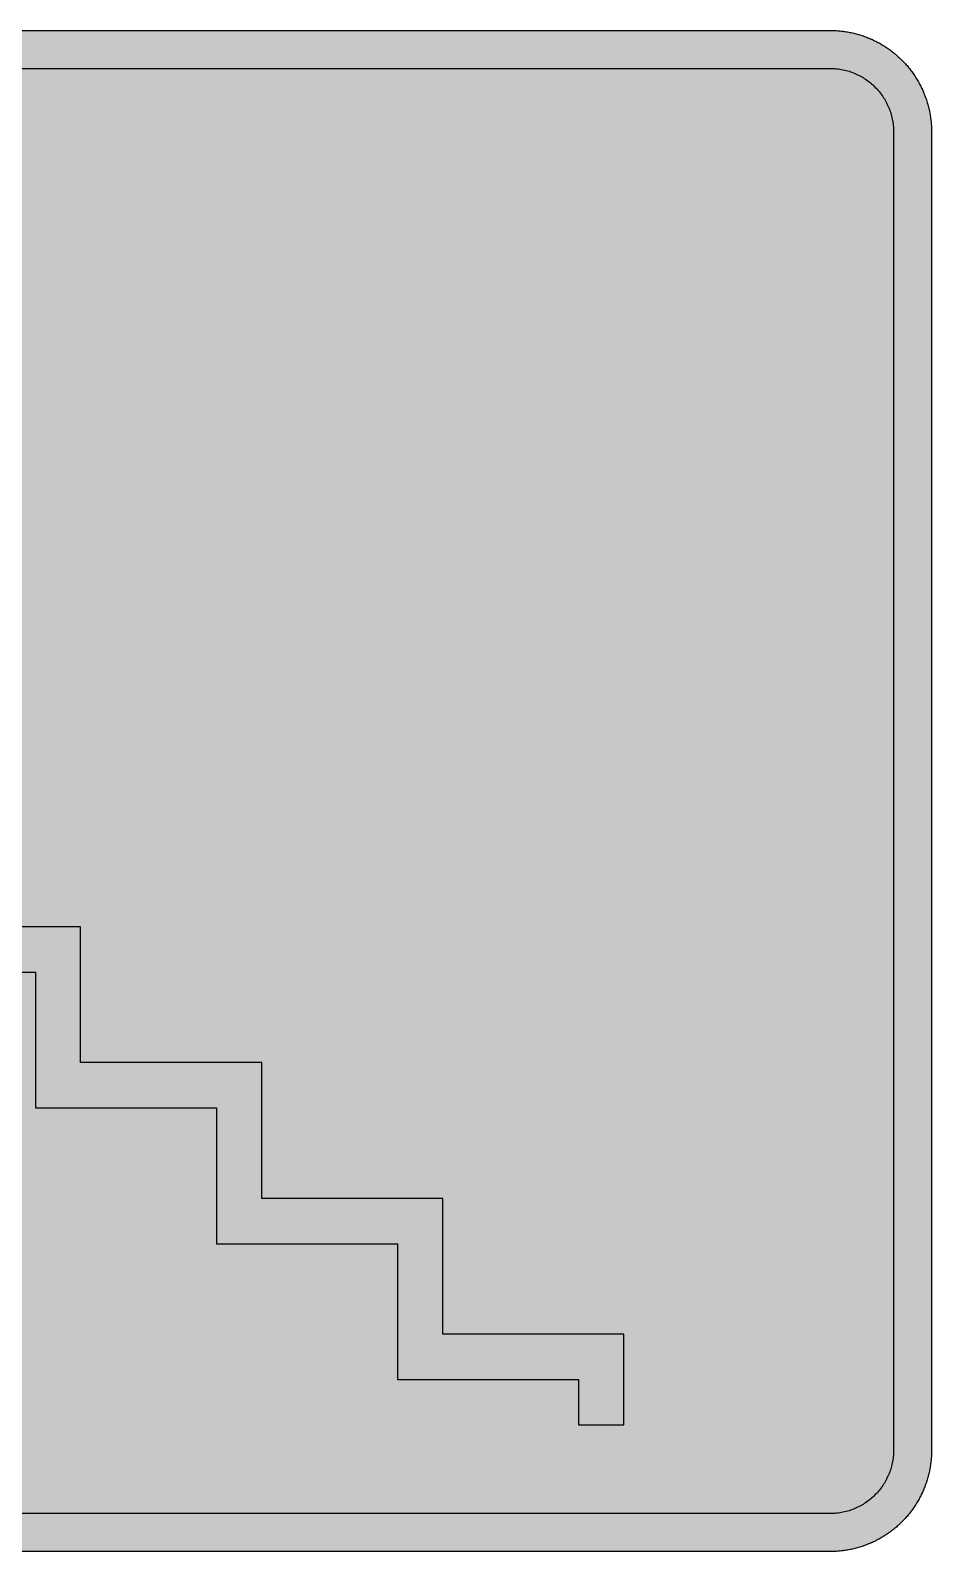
# Model space of a CAD drawing. Header units: millimetres. Extents: x 0 to 212, y 0 to 212.
# Drawn here: x 86.3 to 211.7, y 0.1 to 211.7 of the extents above; entities that cross this region are included whole.
import ezdxf

# ---------------------------------------------------------------- set-up
doc = ezdxf.new("R2010")
doc.units = ezdxf.units.MM

msp = doc.modelspace()

# ---------------------------------------------------------------- hatches: boundary and pattern name
for color, points in [(254, [(14.1633, 0.0536), (13.9878, 0.0533), (13.8125, 0.0559), (13.6373, 0.061), (13.462, 0.0686), (13.2893, 0.0787), (13.114, 0.0914), (12.9413, 0.1041), (12.7686, 0.1219), (12.5959, 0.1397), (12.4231, 0.16), (12.2504, 0.1829), (12.0777, 0.2057), (11.9075, 0.2337), (11.7373, 0.2616), (11.5672, 0.2921), (11.397, 0.3251), (11.2268, 0.3607), (11.0592, 0.3988), (10.8915, 0.4369), (10.7239, 0.4775), (10.5562, 0.5207), (10.3886, 0.5664), (10.2235, 0.6121), (10.0584, 0.6629), (9.8933, 0.7137), (9.7307, 0.7671), (9.5682, 0.8204), (9.4056, 0.8788), (9.2431, 0.9373), (9.083, 0.9982), (8.923, 1.0617), (8.763, 1.1252), (8.6055, 1.1938), (8.4455, 1.2624), (8.2906, 1.331), (8.1331, 1.4046), (7.9781, 1.4783), (7.8232, 1.5545), (7.6708, 1.6332), (7.5184, 1.7145), (7.366, 1.7958), (7.2161, 1.8796), (7.0663, 1.966), (6.919, 2.0523), (6.7716, 2.1438), (6.6243, 2.2352), (6.4795, 2.3266), (6.3348, 2.4232), (6.19, 2.5197), (6.0477, 2.6187), (5.908, 2.7178), (5.7683, 2.8194), (5.6286, 2.9235), (5.4915, 3.0302), (5.3543, 3.1369), (5.2197, 3.2461), (5.0851, 3.3579), (4.953, 3.4722), (4.8209, 3.5865), (4.6914, 3.7033), (4.5644, 3.8202), (4.4348, 3.9395), (4.3104, 4.0615), (4.1859, 4.1859), (4.0615, 4.3104), (3.9395, 4.4348), (3.8202, 4.5618), (3.7033, 4.6914), (3.5865, 4.8209), (3.4722, 4.953), (3.3579, 5.0851), (3.2487, 5.2197), (3.1369, 5.3543), (3.0302, 5.4915), (2.9235, 5.6286), (2.8194, 5.7683), (2.7178, 5.908), (2.6187, 6.0477), (2.5197, 6.19), (2.4232, 6.3348), (2.3266, 6.477), (2.2352, 6.6243), (2.1438, 6.7691), (2.0523, 6.9164), (1.966, 7.0663), (1.8796, 7.2161), (1.7958, 7.366), (1.7145, 7.5184), (1.6332, 7.6708), (1.5545, 7.8232), (1.4783, 7.9781), (1.4046, 8.1331), (1.331, 8.2906), (1.2598, 8.4455), (1.1913, 8.603), (1.1252, 8.763), (1.0592, 8.923), (0.9982, 9.083), (0.9373, 9.2431), (0.8763, 9.4056), (0.8204, 9.5682), (0.7645, 9.7307), (0.7112, 9.8933), (0.6604, 10.0584), (0.6121, 10.2235), (0.5639, 10.3911), (0.5207, 10.5562), (0.4775, 10.7239), (0.4343, 10.8915), (0.3962, 11.0592), (0.3607, 11.2268), (0.3251, 11.397), (0.2921, 11.5672), (0.2616, 11.7373), (0.2311, 11.9075), (0.2057, 12.0802), (0.1803, 12.2504), (0.1575, 12.4231), (0.1372, 12.5959), (0.1194, 12.7686), (0.1041, 12.9413), (0.0889, 13.1166), (0.0787, 13.2893), (0.0686, 13.4645), (0.061, 13.6373), (0.0559, 13.8125), (0.0508, 13.9878), (0.0508, 14.163), (0.0522, 197.6092), (0.0508, 197.7822), (0.0559, 197.9574), (0.061, 198.1327), (0.0686, 198.308), (0.0787, 198.4807), (0.0889, 198.6559), (0.1041, 198.8287), (0.1194, 199.0014), (0.1372, 199.1741), (0.1575, 199.3468), (0.1803, 199.5195), (0.2057, 199.6923), (0.2311, 199.8624), (0.2616, 200.0326), (0.2921, 200.2028), (0.3251, 200.373), (0.3607, 200.5432), (0.3962, 200.7108), (0.4343, 200.8784), (0.4775, 201.0461), (0.5207, 201.2137), (0.5639, 201.3814), (0.6121, 201.5465), (0.6604, 201.7116), (0.7112, 201.8767), (0.7645, 202.0392), (0.8204, 202.2018), (0.8763, 202.3643), (0.9373, 202.5269), (0.9982, 202.6869), (1.0592, 202.8469), (1.1252, 203.007), (1.1913, 203.1644), (1.2598, 203.3245), (1.331, 203.4794), (1.4046, 203.6369), (1.4783, 203.7918), (1.5545, 203.9468), (1.6332, 204.0992), (1.7145, 204.2516), (1.7958, 204.404), (1.8796, 204.5538), (1.966, 204.7037), (2.0523, 204.851), (2.1438, 204.9983), (2.2352, 205.1456), (2.3266, 205.2904), (2.4232, 205.4352), (2.5197, 205.58), (2.6187, 205.7222), (2.7178, 205.8619), (2.8194, 206.0016), (2.9235, 206.1413), (3.0302, 206.2785), (3.1369, 206.4156), (3.2487, 206.5503), (3.3579, 206.6849), (3.4722, 206.817), (3.5865, 206.949), (3.7033, 207.0786), (3.8202, 207.2056), (3.9395, 207.3351), (4.0615, 207.4596), (4.1859, 207.584), (4.3104, 207.7085), (4.4348, 207.8304), (4.5644, 207.9498), (4.6914, 208.0666), (4.8209, 208.1835), (4.953, 208.2978), (5.0851, 208.4121), (5.2197, 208.5213), (5.3543, 208.6331), (5.4915, 208.7397), (5.6286, 208.8464), (5.7683, 208.9506), (5.908, 209.0522), (6.0477, 209.1512), (6.19, 209.2503), (6.3348, 209.3468), (6.4795, 209.4433), (6.6243, 209.5348), (6.7716, 209.6262), (6.919, 209.7176), (7.0663, 209.804), (7.2161, 209.8904), (7.366, 209.9742), (7.5184, 210.0555), (7.6708, 210.1367), (7.8232, 210.2155), (7.9781, 210.2917), (8.1331, 210.3653), (8.2906, 210.439), (8.4455, 210.5101), (8.6055, 210.5787), (8.763, 210.6447), (8.923, 210.7108), (9.083, 210.7717), (9.2431, 210.8327), (9.4056, 210.8937), (9.5682, 210.9495), (9.7307, 211.0054), (9.8933, 211.0588), (10.0584, 211.1096), (10.2235, 211.1578), (10.3886, 211.2061), (10.5562, 211.2493), (10.7239, 211.2924), (10.8915, 211.3356), (11.0592, 211.3737), (11.2268, 211.4093), (11.397, 211.4448), (11.5672, 211.4779), (11.7373, 211.5083), (11.9075, 211.5388), (12.0777, 211.5642), (12.2504, 211.5896), (12.4231, 211.6125), (12.5959, 211.6328), (12.7686, 211.6506), (12.9413, 211.6658), (13.114, 211.6811), (13.2893, 211.6912), (13.462, 211.7014), (13.6373, 211.709), (13.8125, 211.7141), (13.9878, 211.7192), (14.163, 211.7192), (197.6078, 211.7203), (197.7822, 211.7192), (197.9574, 211.7141), (198.1327, 211.709), (198.3054, 211.7014), (198.4807, 211.6912), (198.6534, 211.6811), (198.8287, 211.6658), (199.0014, 211.6506), (199.1741, 211.6328), (199.3468, 211.6125), (199.5195, 211.5896), (199.6897, 211.5642), (199.8624, 211.5388), (200.0326, 211.5083), (200.2028, 211.4779), (200.373, 211.4448), (200.5432, 211.4093), (200.7108, 211.3737), (200.8784, 211.3356), (201.0461, 211.2924), (201.2137, 211.2493), (201.3788, 211.2061), (201.5465, 211.1578), (201.7116, 211.1096), (201.8767, 211.0588), (202.0392, 211.0054), (202.2018, 210.9495), (202.3643, 210.8937), (202.5269, 210.8327), (202.6869, 210.7717), (202.8469, 210.7108), (203.007, 210.6447), (203.167, 210.5787), (203.3245, 210.5101), (203.4794, 210.439), (203.6369, 210.3653), (203.7918, 210.2917), (203.9468, 210.2155), (204.0992, 210.1367), (204.2516, 210.0555), (204.404, 209.9742), (204.5538, 209.8904), (204.7037, 209.804), (204.8535, 209.7176), (205.0009, 209.6262), (205.1456, 209.5348), (205.293, 209.4433), (205.4352, 209.3468), (205.58, 209.2503), (205.7222, 209.1512), (205.8619, 209.0522), (206.0016, 208.9506), (206.1413, 208.8464), (206.2785, 208.7397), (206.4156, 208.6331), (206.5503, 208.5213), (206.6849, 208.4121), (206.817, 208.2978), (206.949, 208.1835), (207.0786, 208.0666), (207.2081, 207.9498), (207.3351, 207.8304), (207.4596, 207.7085), (207.584, 207.584), (207.7085, 207.4596), (207.8304, 207.3351), (207.9498, 207.2056), (208.0666, 207.0786), (208.1835, 206.949), (208.2978, 206.817), (208.4121, 206.6849), (208.5238, 206.5503), (208.6331, 206.4156), (208.7397, 206.2785), (208.8464, 206.1413), (208.9506, 206.0016), (209.0522, 205.8619), (209.1512, 205.7222), (209.2503, 205.58), (209.3468, 205.4352), (209.4433, 205.2904), (209.5348, 205.1456), (209.6262, 204.9983), (209.7176, 204.851), (209.804, 204.7037), (209.8904, 204.5538), (209.9742, 204.404), (210.0555, 204.2516), (210.1367, 204.0992), (210.2155, 203.9468), (210.2917, 203.7918), (210.3653, 203.6369), (210.439, 203.4794), (210.5076, 203.3245), (210.5762, 203.1644), (210.6447, 203.007), (210.7082, 202.8469), (210.7717, 202.6869), (210.8327, 202.5269), (210.8911, 202.3643), (210.9495, 202.2018), (211.0029, 202.0392), (211.0562, 201.8767), (211.107, 201.7116), (211.1578, 201.5465), (211.2035, 201.3814), (211.2493, 201.2137), (211.2924, 201.0461), (211.3331, 200.8784), (211.3712, 200.7108), (211.4093, 200.5432), (211.4448, 200.373), (211.4779, 200.2028), (211.5083, 200.0326), (211.5363, 199.8624), (211.5642, 199.6923), (211.5871, 199.5195), (211.6099, 199.3468), (211.6303, 199.1741), (211.648, 199.0014), (211.6658, 198.8287), (211.6785, 198.6559), (211.6912, 198.4807), (211.7014, 198.308), (211.709, 198.1327), (211.7141, 197.9574), (211.7166, 197.7822), (211.7166, 197.6069), (211.7189, 14.1647), (211.7166, 13.9878), (211.7141, 13.8125), (211.709, 13.6373), (211.7014, 13.4645), (211.6912, 13.2893), (211.6785, 13.1166), (211.6658, 12.9413), (211.648, 12.7686), (211.6303, 12.5959), (211.6099, 12.4231), (211.5871, 12.2504), (211.5642, 12.0802), (211.5363, 11.9075), (211.5083, 11.7373), (211.4779, 11.5672), (211.4448, 11.397), (211.4093, 11.2268), (211.3712, 11.0592), (211.3331, 10.8915), (211.2924, 10.7239), (211.2493, 10.5562), (211.2035, 10.3911), (211.1578, 10.2235), (211.107, 10.0584), (211.0562, 9.8933), (211.0029, 9.7307), (210.9495, 9.5682), (210.8911, 9.4056), (210.8327, 9.2431), (210.7717, 9.083), (210.7082, 8.923), (210.6447, 8.763), (210.5762, 8.603), (210.5076, 8.4455), (210.439, 8.2906), (210.3653, 8.1331), (210.2917, 7.9781), (210.2155, 7.8232), (210.1367, 7.6708), (210.0555, 7.5184), (209.9742, 7.366), (209.8904, 7.2161), (209.804, 7.0663), (209.7176, 6.9164), (209.6262, 6.7691), (209.5348, 6.6243), (209.4433, 6.477), (209.3468, 6.3348), (209.2503, 6.19), (209.1512, 6.0477), (209.0522, 5.908), (208.9506, 5.7683), (208.8464, 5.6286), (208.7397, 5.4915), (208.6331, 5.3543), (208.5238, 5.2197), (208.4121, 5.0851), (208.2978, 4.953), (208.1835, 4.8209), (208.0666, 4.6914), (207.9498, 4.5618), (207.8304, 4.4348), (207.7085, 4.3104), (207.584, 4.1859), (207.4596, 4.0615), (207.3351, 3.9395), (207.2081, 3.8202), (207.0786, 3.7033), (206.949, 3.5865), (206.817, 3.4722), (206.6849, 3.3579), (206.5503, 3.2461), (206.4156, 3.1369), (206.2785, 3.0302), (206.1413, 2.9235), (206.0016, 2.8194), (205.8619, 2.7178), (205.7222, 2.6187), (205.58, 2.5197), (205.4352, 2.4232), (205.293, 2.3266), (205.1456, 2.2352), (205.0009, 2.1438), (204.8535, 2.0523), (204.7037, 1.966), (204.5538, 1.8796), (204.404, 1.7958), (204.2516, 1.7145), (204.0992, 1.6332), (203.9468, 1.5545), (203.7918, 1.4783), (203.6369, 1.4046), (203.4794, 1.331), (203.3245, 1.2624), (203.167, 1.1938), (203.007, 1.1252), (202.8469, 1.0617), (202.6869, 0.9982), (202.5269, 0.9373), (202.3643, 0.8788), (202.2018, 0.8204), (202.0392, 0.7671), (201.8767, 0.7137), (201.7116, 0.6629), (201.5465, 0.6121), (201.3788, 0.5664), (201.2137, 0.5207), (201.0461, 0.4775), (200.8784, 0.4369), (200.7108, 0.3988), (200.5432, 0.3607), (200.373, 0.3251), (200.2028, 0.2921), (200.0326, 0.2616), (199.8624, 0.2337), (199.6897, 0.2057), (199.5195, 0.1829), (199.3468, 0.16), (199.1741, 0.1397), (199.0014, 0.1219), (198.8287, 0.1041), (198.6534, 0.0914), (198.4807, 0.0787), (198.3054, 0.0686), (198.1327, 0.061), (197.9574, 0.0559), (197.7822, 0.0533), (197.6069, 0.0533)]), (144, [(14.1633, 5.3453), (13.9344, 5.3467), (13.7084, 5.3543), (13.4849, 5.3696), (13.2613, 5.3899), (13.0378, 5.4153), (12.8194, 5.4458), (12.6009, 5.4813), (12.385, 5.522), (12.1717, 5.5702), (11.9583, 5.621), (11.7475, 5.6794), (11.5392, 5.7404), (11.3335, 5.8064), (11.1303, 5.8801), (10.9296, 5.9563), (10.729, 6.0376), (10.5334, 6.1239), (10.3378, 6.2128), (10.1473, 6.3094), (9.9593, 6.4084), (9.7714, 6.5126), (9.5885, 6.6218), (9.4082, 6.7335), (9.2304, 6.8504), (9.0576, 6.9698), (8.8849, 7.0968), (8.7173, 7.2238), (8.5522, 7.3584), (8.3896, 7.4955), (8.2321, 7.6352), (8.0772, 7.78), (7.9273, 7.9273), (7.7775, 8.0772), (7.6352, 8.2321), (7.493, 8.3922), (7.3558, 8.5522), (7.2238, 8.7173), (7.0942, 8.8875), (6.9698, 9.0576), (6.8504, 9.2329), (6.7335, 9.4107), (6.6192, 9.591), (6.5126, 9.7739), (6.4084, 9.9593), (6.3068, 10.1473), (6.2128, 10.3403), (6.1214, 10.5334), (6.035, 10.7315), (5.9538, 10.9296), (5.8776, 11.1303), (5.8064, 11.3335), (5.7404, 11.5418), (5.6769, 11.75), (5.621, 11.9583), (5.5677, 12.1717), (5.522, 12.385), (5.4813, 12.6009), (5.4432, 12.8194), (5.4127, 13.0404), (5.3873, 13.2613), (5.3696, 13.4849), (5.3543, 13.7084), (5.3467, 13.937), (5.3416, 14.163), (5.3439, 197.6092), (5.3467, 197.8355), (5.3543, 198.0616), (5.3696, 198.2851), (5.3873, 198.5086), (5.4127, 198.7321), (5.4432, 198.9506), (5.4813, 199.169), (5.522, 199.3849), (5.5677, 199.5983), (5.621, 199.8116), (5.6769, 200.0225), (5.7404, 200.2307), (5.8064, 200.4365), (5.8776, 200.6397), (5.9538, 200.8403), (6.035, 201.041), (6.1214, 201.2366), (6.2128, 201.4322), (6.3068, 201.6227), (6.4084, 201.8106), (6.5126, 201.9986), (6.6192, 202.1815), (6.7335, 202.3618), (6.8504, 202.5396), (6.9698, 202.7123), (7.0942, 202.885), (7.2238, 203.0527), (7.3558, 203.2178), (7.493, 203.3803), (7.6352, 203.5378), (7.7775, 203.6928), (7.9273, 203.8426), (8.0772, 203.9925), (8.2321, 204.1347), (8.3896, 204.277), (8.5522, 204.4141), (8.7173, 204.5462), (8.8849, 204.6757), (9.0576, 204.8002), (9.2304, 204.9196), (9.4082, 205.0364), (9.5885, 205.1507), (9.7714, 205.2574), (9.9593, 205.3615), (10.1473, 205.4631), (10.3378, 205.5571), (10.5334, 205.6486), (10.729, 205.7349), (10.9296, 205.8162), (11.1303, 205.8924), (11.3335, 205.9635), (11.5392, 206.0296), (11.7475, 206.0931), (11.9583, 206.1489), (12.1717, 206.2023), (12.385, 206.248), (12.6009, 206.2886), (12.8194, 206.3267), (13.0378, 206.3572), (13.2613, 206.3826), (13.4849, 206.4004), (13.7084, 206.4156), (13.9344, 206.4233), (14.163, 206.4283), (197.6078, 206.4286), (197.833, 206.4233), (198.0616, 206.4156), (198.2851, 206.4004), (198.5086, 206.3826), (198.7296, 206.3572), (198.9506, 206.3267), (199.169, 206.2886), (199.3849, 206.248), (199.5983, 206.2023), (199.8116, 206.1489), (200.0199, 206.0931), (200.2282, 206.0296), (200.4365, 205.9635), (200.6397, 205.8924), (200.8403, 205.8162), (201.0385, 205.7349), (201.2366, 205.6486), (201.4296, 205.5571), (201.6227, 205.4631), (201.8106, 205.3615), (201.996, 205.2574), (202.1789, 205.1507), (202.3593, 205.0364), (202.5371, 204.9196), (202.7123, 204.8002), (202.8825, 204.6757), (203.0527, 204.5462), (203.2178, 204.4141), (203.3778, 204.277), (203.5378, 204.1347), (203.6928, 203.9925), (203.8426, 203.8426), (203.9899, 203.6928), (204.1347, 203.5378), (204.2744, 203.3803), (204.4116, 203.2178), (204.5462, 203.0527), (204.6732, 202.885), (204.8002, 202.7123), (204.9196, 202.5396), (205.0364, 202.3618), (205.1482, 202.1815), (205.2574, 201.9986), (205.3615, 201.8106), (205.4606, 201.6227), (205.5571, 201.4322), (205.646, 201.2366), (205.7324, 201.041), (205.8137, 200.8403), (205.8899, 200.6397), (205.9635, 200.4365), (206.0296, 200.2307), (206.0905, 200.0225), (206.1489, 199.8116), (206.1997, 199.5983), (206.248, 199.3849), (206.2886, 199.169), (206.3242, 198.9506), (206.3547, 198.7321), (206.3801, 198.5086), (206.4004, 198.2851), (206.4156, 198.0616), (206.4233, 197.8355), (206.4258, 197.6069), (206.4272, 14.1647), (206.4233, 13.937), (206.4156, 13.7084), (206.4004, 13.4849), (206.3801, 13.2613), (206.3547, 13.0404), (206.3242, 12.8194), (206.2886, 12.6009), (206.248, 12.385), (206.1997, 12.1717), (206.1489, 11.9583), (206.0905, 11.75), (206.0296, 11.5418), (205.9635, 11.3335), (205.8899, 11.1303), (205.8137, 10.9296), (205.7324, 10.7315), (205.646, 10.5334), (205.5571, 10.3403), (205.4606, 10.1473), (205.3615, 9.9593), (205.2574, 9.7739), (205.1482, 9.591), (205.0364, 9.4107), (204.9196, 9.2329), (204.8002, 9.0576), (204.6732, 8.8875), (204.5462, 8.7173), (204.4116, 8.5522), (204.2744, 8.3922), (204.1347, 8.2321), (203.9899, 8.0772), (203.8426, 7.9273), (203.6928, 7.78), (203.5378, 7.6352), (203.3778, 7.4955), (203.2178, 7.3584), (203.0527, 7.2238), (202.8825, 7.0968), (202.7123, 6.9698), (202.5371, 6.8504), (202.3593, 6.7335), (202.1789, 6.6218), (201.996, 6.5126), (201.8106, 6.4084), (201.6227, 6.3094), (201.4296, 6.2128), (201.2366, 6.1239), (201.0385, 6.0376), (200.8403, 5.9563), (200.6397, 5.8801), (200.4365, 5.8064), (200.2282, 5.7404), (200.0199, 5.6794), (199.8116, 5.621), (199.5983, 5.5702), (199.3849, 5.522), (199.169, 5.4813), (198.9506, 5.4458), (198.7296, 5.4153), (198.5086, 5.3899), (198.2851, 5.3696), (198.0616, 5.3543), (197.833, 5.3467), (197.6069, 5.3442)]), (254, [(168.8828, 17.6925), (168.8828, 30.2902), (143.6839, 30.2902), (143.6839, 49.1903), (118.485, 49.1903), (118.485, 68.0886), (93.2878, 68.0886), (93.2878, 86.9869), (68.0889, 86.9869), (68.0889, 105.8869), (42.89, 105.8869), (42.89, 124.7853), (17.6911, 124.7853), (17.6911, 118.4846), (36.5912, 118.4846), (36.5912, 99.5863), (61.7883, 99.5863), (61.7883, 80.688), (86.9872, 80.688), (86.9872, 61.7897), (112.1862, 61.7897), (112.1862, 42.8897), (137.3851, 42.8897), (137.3851, 23.9913), (162.5822, 23.9913), (162.5822, 17.6925)])]:
    msp.add_hatch(color=color).paths.add_polyline_path(points)
h = msp.add_hatch(color=254)
h.paths.add_polyline_path([(135.8099, 113.761), (135.8099, 61.7897), (135.8062, 61.5036), (135.7935, 61.2216), (135.7757, 60.9397), (135.7528, 60.6603), (135.7198, 60.3834), (135.6817, 60.1091), (135.636, 59.8373), (135.5852, 59.5655), (135.5268, 59.2988), (135.4607, 59.0321), (135.3896, 58.7705), (135.3134, 58.5089), (135.2296, 58.2524), (135.1407, 57.9984), (135.0442, 57.7469), (134.9426, 57.498), (134.8359, 57.2516), (134.7216, 57.0078), (134.6022, 56.769), (134.4778, 56.5328), (134.3482, 56.3016), (134.2136, 56.0705), (134.0714, 55.847), (133.9266, 55.6235), (133.7742, 55.405), (133.6192, 55.1917), (133.4567, 54.9808), (133.2916, 54.7751), (133.1189, 54.5744), (132.9436, 54.3763), (132.7633, 54.1807), (132.5804, 53.9928), (132.3899, 53.8074), (132.1968, 53.627), (131.9987, 53.4518), (131.7955, 53.2816), (131.5898, 53.1139), (131.379, 52.9539), (131.1656, 52.799), (130.9472, 52.6466), (130.7262, 52.5018), (130.5001, 52.3596), (130.2715, 52.2249), (130.0378, 52.0954), (129.8016, 51.9709), (129.5629, 51.8516), (129.3216, 51.7373), (129.0752, 51.6306), (128.8263, 51.529), (128.5748, 51.4325), (128.3208, 51.3436), (128.0617, 51.2597), (127.8026, 51.1835), (127.5385, 51.1124), (127.2743, 51.0464), (127.0051, 50.988), (126.7358, 50.9372), (126.4641, 50.8914), (126.1872, 50.8533), (125.9103, 50.8203), (125.6335, 50.7975), (125.3515, 50.7797), (125.0696, 50.767), (124.7851, 50.7644), (124.7856, 109.1942), (110.611, 95.0196), (110.611, 80.688), (110.6068, 80.4012), (110.5941, 80.1192), (110.5764, 79.8398), (110.5535, 79.5604), (110.5205, 79.2836), (110.4824, 79.0067), (110.4367, 78.7349), (110.3859, 78.4657), (110.3274, 78.1964), (110.2614, 77.9323), (110.1903, 77.6681), (110.1141, 77.409), (110.0303, 77.15), (109.9414, 76.896), (109.8448, 76.6445), (109.7432, 76.3956), (109.6366, 76.1492), (109.5223, 75.9079), (109.4029, 75.6691), (109.2784, 75.4329), (109.1489, 75.1992), (109.0143, 74.9706), (108.872, 74.7446), (108.7272, 74.5236), (108.5748, 74.3052), (108.4199, 74.0918), (108.2573, 73.881), (108.0922, 73.6752), (107.9221, 73.472), (107.7468, 73.2739), (107.5665, 73.0809), (107.381, 72.8904), (107.1905, 72.7075), (106.9975, 72.5272), (106.7994, 72.3519), (106.5987, 72.1792), (106.3904, 72.0141), (106.1822, 71.8515), (105.9663, 71.6966), (105.7478, 71.5442), (105.5268, 71.3994), (105.3008, 71.2597), (105.0722, 71.1225), (104.841, 70.993), (104.6048, 70.8685), (104.3635, 70.7492), (104.1222, 70.6374), (103.8758, 70.5282), (103.6269, 70.4266), (103.3755, 70.3326), (103.1215, 70.2412), (102.8624, 70.1573), (102.6033, 70.0811), (102.3417, 70.01), (102.075, 69.944), (101.8083, 69.8856), (101.5365, 69.8348), (101.2647, 69.789), (100.9904, 69.7509), (100.7135, 69.7205), (100.4341, 69.6951), (100.1522, 69.6773), (99.8703, 69.6671), (99.5858, 69.662), (99.5867, 96.9779), (99.5858, 97.0559), (99.5883, 97.1321), (99.5909, 97.2109), (99.5934, 97.2896), (99.5985, 97.3658), (99.6036, 97.4446), (99.6086, 97.5208), (99.6163, 97.5995), (99.6239, 97.6757), (99.634, 97.7544), (99.6442, 97.8306), (99.6544, 97.9068), (99.6671, 97.983), (99.6798, 98.0592), (99.6925, 98.1354), (99.7077, 98.2116), (99.7229, 98.2853), (99.7407, 98.3615), (99.756, 98.4377), (99.7763, 98.5114), (99.7941, 98.5876), (99.8144, 98.6612), (99.8347, 98.7349), (99.8576, 98.8085), (99.8804, 98.8822), (99.9033, 98.9559), (99.9287, 99.027), (99.9541, 99.1006), (99.982, 99.1718), (100.0074, 99.2454), (100.0354, 99.3165), (100.0658, 99.3877), (100.0938, 99.4588), (100.1268, 99.5274), (100.1573, 99.5985), (100.1903, 99.6671), (100.2233, 99.7382), (100.2563, 99.8068), (100.2919, 99.8753), (100.3275, 99.9414), (100.3656, 100.01), (100.4011, 100.0785), (100.4392, 100.1446), (100.4799, 100.2106), (100.5205, 100.2767), (100.5611, 100.3427), (100.6018, 100.4062), (100.645, 100.4722), (100.6881, 100.5357), (100.7313, 100.5992), (100.777, 100.6627), (100.8228, 100.7237), (100.8685, 100.7847), (100.9142, 100.8482), (100.9625, 100.9091), (101.0133, 100.9675), (101.0615, 101.0285), (101.1123, 101.0869), (101.1631, 101.1453), (101.2139, 101.2038), (101.2673, 101.2622), (101.3206, 101.3181), (101.3765, 101.3739), (101.4298, 101.4298), (113.7613, 113.761)])
h.paths.add_polyline_path([(135.8099, 116.9113), (113.7613, 116.9113), (113.7613, 140.1075), (101.491, 121.2134), (101.407, 121.0869), (101.3231, 120.965), (101.2368, 120.843), (101.1479, 120.7211), (101.059, 120.6017), (100.9675, 120.4849), (100.8736, 120.3706), (100.7796, 120.2563), (100.6831, 120.1445), (100.5865, 120.0353), (100.4875, 119.9261), (100.3859, 119.8194), (100.2817, 119.7127), (100.1776, 119.6086), (100.0735, 119.507), (99.9668, 119.4079), (99.8576, 119.3089), (99.7483, 119.2124), (99.6366, 119.1184), (99.5248, 119.0244), (99.4105, 118.933), (99.2937, 118.8441), (99.1768, 118.7577), (99.06, 118.6713), (98.9406, 118.5875), (98.8212, 118.5062), (98.6993, 118.425), (98.5749, 118.3488), (98.4529, 118.2726), (98.3259, 118.1964), (98.2015, 118.1252), (98.0745, 118.0541), (97.9449, 117.9855), (97.8154, 117.9195), (97.6859, 117.856), (97.5538, 117.7925), (97.4217, 117.7315), (97.2871, 117.6731), (97.155, 117.6172), (97.0178, 117.5639), (96.8832, 117.5106), (96.7461, 117.4623), (96.6089, 117.414), (96.4692, 117.3683), (96.3295, 117.3226), (96.1898, 117.282), (96.0501, 117.2413), (95.9079, 117.2058), (95.7656, 117.1702), (95.6234, 117.1372), (95.4786, 117.1067), (95.3338, 117.0762), (95.189, 117.0508), (95.0443, 117.0254), (94.8995, 117.0051), (94.7522, 116.9848), (94.6048, 116.967), (94.4575, 116.9518), (94.3102, 116.9391), (94.1629, 116.9289), (94.013, 116.9213), (93.8632, 116.9137), (93.7158, 116.9111), (93.566, 116.9111), (93.4796, 116.9111), (93.3933, 116.9111), (93.3094, 116.9137), (93.2231, 116.9162), (93.1367, 116.9187), (93.0529, 116.9238), (92.9665, 116.9289), (92.8827, 116.934), (92.7964, 116.9416), (92.7125, 116.9492), (92.6262, 116.9568), (92.5424, 116.9645), (92.4585, 116.9746), (92.3747, 116.9848), (92.2884, 116.9975), (92.2045, 117.0076), (92.1207, 117.0203), (92.0369, 117.033), (91.9531, 117.0483), (91.8693, 117.0635), (91.7854, 117.0788), (91.7042, 117.094), (91.6203, 117.1118), (91.5365, 117.1296), (91.4552, 117.1473), (91.3714, 117.1677), (91.2901, 117.188), (91.2063, 117.2083), (91.125, 117.2312), (91.0438, 117.2515), (90.9625, 117.2743), (90.8812, 117.2997), (90.7999, 117.3226), (90.7186, 117.348), (90.6374, 117.3734), (90.5586, 117.4013), (90.4773, 117.4293), (90.3961, 117.4572), (90.3173, 117.4852), (90.2386, 117.5156), (90.1598, 117.5436), (90.0786, 117.5766), (89.9998, 117.6071), (89.9236, 117.6401), (89.8449, 117.6731), (89.7661, 117.7061), (89.6899, 117.7417), (89.6112, 117.7773), (89.535, 117.8128), (89.4588, 117.8484), (89.3826, 117.8865), (89.3064, 117.9246), (89.2302, 117.9627), (89.154, 118.0008), (89.0778, 118.0414), (89.0041, 118.0821), (88.9305, 118.1252), (88.8543, 118.1659), (88.7806, 118.2091), (88.707, 118.2522), (88.6358, 118.298), (88.5622, 118.3411), (88.4911, 118.3869), (88.4174, 118.4351), (112.897, 156.1289), (113.0198, 156.3141), (113.1468, 156.4996), (113.2764, 156.6824), (113.4085, 156.8628), (113.5431, 157.0406), (113.6777, 157.2158), (113.8174, 157.3911), (113.9596, 157.5613), (114.1044, 157.7289), (114.2517, 157.894), (114.4016, 158.0566), (114.5515, 158.2166), (114.7064, 158.3766), (114.8613, 158.5316), (115.0214, 158.684), (115.1814, 158.8338), (115.3439, 158.9811), (115.509, 159.1259), (115.6767, 159.2682), (115.8443, 159.4079), (116.017, 159.545), (116.1898, 159.6796), (116.365, 159.8092), (116.5403, 159.9387), (116.7206, 160.0632), (116.901, 160.1876), (117.0813, 160.307), (117.2667, 160.4239), (117.4521, 160.5382), (117.6401, 160.6499), (117.8306, 160.7591), (118.0211, 160.8633), (118.2141, 160.9649), (118.4072, 161.0665), (118.6028, 161.163), (118.8009, 161.257), (118.999, 161.3459), (119.1997, 161.4348), (119.4003, 161.5186), (119.6035, 161.5999), (119.8067, 161.6786), (120.0125, 161.7548), (120.2182, 161.8259), (120.4265, 161.8945), (120.6348, 161.9606), (120.8456, 162.0241), (121.0564, 162.0825), (121.2698, 162.1384), (121.4831, 162.1917), (121.6965, 162.24), (121.9124, 162.2882), (122.1283, 162.3289), (122.3467, 162.3695), (122.5652, 162.4051), (122.7836, 162.4381), (123.002, 162.4686), (123.223, 162.494), (123.444, 162.5168), (123.665, 162.5371), (123.8885, 162.5524), (124.112, 162.5651), (124.3355, 162.5727), (124.5591, 162.5778), (124.7851, 162.5803), (124.9401, 162.5803), (125.0975, 162.5778), (125.2525, 162.5727), (125.4074, 162.5676), (125.5624, 162.56), (125.7173, 162.5498), (125.8722, 162.5397), (126.0272, 162.527), (126.1821, 162.5117), (126.3371, 162.4965), (126.4895, 162.4787), (126.6444, 162.4584), (126.7968, 162.4381), (126.9492, 162.4152), (127.1016, 162.3898), (127.254, 162.3644), (127.4064, 162.3365), (127.5588, 162.306), (127.7087, 162.2755), (127.8585, 162.2425), (128.0109, 162.2095), (128.1608, 162.1739), (128.3081, 162.1358), (128.458, 162.0952), (128.6078, 162.0545), (128.7551, 162.0139), (128.9025, 161.9682), (129.0498, 161.925), (129.1946, 161.8767), (129.3419, 161.8285), (129.4867, 161.7777), (129.6314, 161.7269), (129.7762, 161.6735), (129.921, 161.6177), (130.0632, 161.5618), (130.2055, 161.5034), (130.3477, 161.4424), (130.4874, 161.3814), (130.6297, 161.3205), (130.7694, 161.2544), (130.9091, 161.1884), (131.0462, 161.1224), (131.1859, 161.0538), (131.3231, 160.9827), (131.4577, 160.9115), (131.5949, 160.8379), (131.7295, 160.7642), (131.8641, 160.6855), (131.9962, 160.6093), (132.1283, 160.5305), (132.2603, 160.4493), (132.3924, 160.3654), (132.522, 160.2816), (132.6515, 160.1978), (132.7785, 160.1114), (132.908, 160.0225), (133.0325, 159.9336), (133.1595, 159.8422), (133.284, 159.7482), (133.4084, 159.6542), (133.5303, 159.5603), (133.6523, 159.4637), (133.7742, 159.3647), (133.8936, 159.2656), (151.8955, 144.0254), (151.9784, 143.9545), (152.0596, 143.8808), (152.1409, 143.8097), (152.2197, 143.7361), (152.2984, 143.6599), (152.3746, 143.5862), (152.4508, 143.5075), (152.527, 143.4313), (152.6007, 143.3525), (152.6743, 143.2738), (152.7454, 143.1925), (152.8166, 143.1112), (152.8851, 143.0299), (152.9537, 142.9461), (153.0198, 142.8623), (153.0858, 142.7785), (153.1518, 142.6921), (153.2128, 142.6058), (153.2763, 142.5194), (153.3373, 142.4305), (153.3957, 142.3416), (153.4541, 142.2527), (153.5125, 142.1638), (153.5684, 142.0724), (153.6217, 141.9809), (153.6751, 141.8869), (153.7284, 141.7955), (153.7792, 141.7015), (153.8275, 141.6075), (153.8757, 141.511), (153.924, 141.417), (153.9697, 141.3205), (154.0129, 141.224), (154.0561, 141.1249), (154.0993, 141.0284), (154.1399, 140.9294), (154.178, 140.8303), (154.2161, 140.7312), (154.2517, 140.6296), (154.2872, 140.528), (154.3202, 140.429), (154.3533, 140.3274), (154.3837, 140.2232), (154.4142, 140.1216), (154.4422, 140.0175), (154.4676, 139.9159), (154.493, 139.8118), (154.5184, 139.7051), (154.5412, 139.6009), (154.5615, 139.4968), (154.5819, 139.3901), (154.5996, 139.286), (154.6174, 139.1793), (154.6327, 139.0726), (154.6479, 138.9659), (154.6581, 138.8593), (154.6708, 138.75), (154.6809, 138.6434), (154.6885, 138.5341), (154.6962, 138.4275), (154.7012, 138.3182), (154.7038, 138.209), (154.7063, 138.1023), (154.7063, 137.9931), (154.7082, 127.9356), (154.7038, 127.6909), (154.6936, 127.447), (154.6784, 127.2083), (154.6581, 126.967), (154.6301, 126.7308), (154.5971, 126.4945), (154.559, 126.2609), (154.5158, 126.0297), (154.465, 125.7986), (154.4091, 125.5725), (154.3482, 125.3465), (154.2821, 125.1229), (154.211, 124.902), (154.1348, 124.6835), (154.051, 124.4676), (153.9646, 124.2543), (153.8732, 124.0434), (153.7741, 123.8377), (153.6725, 123.632), (153.5659, 123.4288), (153.4541, 123.2306), (153.3398, 123.0325), (153.2179, 122.8395), (153.0934, 122.649), (152.9639, 122.4636), (152.8293, 122.2807), (152.6921, 122.1003), (152.5499, 121.9225), (152.4025, 121.7498), (152.2527, 121.5796), (152.0977, 121.4145), (151.9403, 121.252), (151.7777, 121.092), (151.6101, 120.9396), (151.4424, 120.7872), (151.2672, 120.6424), (151.0919, 120.5001), (150.9116, 120.3604), (150.7287, 120.2258), (150.5407, 120.0963), (150.3502, 119.9718), (150.1572, 119.8524), (149.9616, 119.7356), (149.7609, 119.6238), (149.5603, 119.5172), (149.3545, 119.4156), (149.1463, 119.319), (148.9354, 119.2251), (148.7221, 119.1387), (148.5062, 119.0574), (148.2877, 118.9787), (148.0668, 118.9076), (147.8458, 118.8415), (147.6197, 118.7806), (147.3911, 118.7247), (147.1625, 118.6764), (146.9314, 118.6307), (146.6977, 118.5926), (146.4615, 118.5596), (146.2227, 118.5316), (145.984, 118.5113), (145.7452, 118.4961), (145.5014, 118.4859), (145.2575, 118.4834), (145.2591, 137.3971), (135.8099, 145.3261)], flags=16)
edge = h.paths.add_edge_path(flags=16)
edge.add_line((135.8099, 176.7565), (135.8062, 177.0405))
edge.add_line((135.8062, 177.0405), (135.7935, 177.3225))
edge.add_line((135.7935, 177.3225), (135.7757, 177.6044))
edge.add_line((135.7757, 177.6044), (135.7528, 177.8813))
edge.add_line((135.7528, 177.8813), (135.7198, 178.1581))
edge.add_line((135.7198, 178.1581), (135.6817, 178.435))
edge.add_line((135.6817, 178.435), (135.636, 178.7068))
edge.add_line((135.636, 178.7068), (135.5852, 178.976))
edge.add_line((135.5852, 178.976), (135.5268, 179.2453))
edge.add_line((135.5268, 179.2453), (135.4607, 179.5094))
edge.add_line((135.4607, 179.5094), (135.3896, 179.7736))
edge.add_line((135.3896, 179.7736), (135.3134, 180.0327))
edge.add_line((135.3134, 180.0327), (135.2296, 180.2917))
edge.add_line((135.2296, 180.2917), (135.1407, 180.5457))
edge.add_line((135.1407, 180.5457), (135.0442, 180.7972))
edge.add_line((135.0442, 180.7972), (134.9426, 181.0461))
edge.add_line((134.9426, 181.0461), (134.8359, 181.2925))
edge.add_line((134.8359, 181.2925), (134.7216, 181.5338))
edge.add_line((134.7216, 181.5338), (134.6022, 181.7751))
edge.add_line((134.6022, 181.7751), (134.4778, 182.0088))
edge.add_line((134.4778, 182.0088), (134.3482, 182.2425))
edge.add_line((134.3482, 182.2425), (134.2136, 182.4711))
edge.add_line((134.2136, 182.4711), (134.0714, 182.6971))
edge.add_line((134.0714, 182.6971), (133.9266, 182.9181))
edge.add_line((133.9266, 182.9181), (133.7742, 183.1365))
edge.add_line((133.7742, 183.1365), (133.6192, 183.3499))
edge.add_line((133.6192, 183.3499), (133.4567, 183.5607))
edge.add_line((133.4567, 183.5607), (133.2916, 183.7665))
edge.add_line((133.2916, 183.7665), (133.1189, 183.9697))
edge.add_line((133.1189, 183.9697), (132.9436, 184.1678))
edge.add_line((132.9436, 184.1678), (132.7633, 184.3608))
edge.add_line((132.7633, 184.3608), (132.5804, 184.5513))
edge.add_line((132.5804, 184.5513), (132.3899, 184.7342))
edge.add_line((132.3899, 184.7342), (132.1968, 184.9145))
edge.add_line((132.1968, 184.9145), (131.9987, 185.0923))
edge.add_line((131.9987, 185.0923), (131.7955, 185.2625))
edge.add_line((131.7955, 185.2625), (131.5898, 185.4276))
edge.add_line((131.5898, 185.4276), (131.379, 185.5902))
edge.add_line((131.379, 185.5902), (131.1656, 185.7451))
edge.add_line((131.1656, 185.7451), (130.9472, 185.8975))
edge.add_line((130.9472, 185.8975), (130.7262, 186.0423))
edge.add_line((130.7262, 186.0423), (130.5001, 186.1845))
edge.add_line((130.5001, 186.1845), (130.2715, 186.3192))
edge.add_line((130.2715, 186.3192), (130.0378, 186.4487))
edge.add_line((130.0378, 186.4487), (129.8016, 186.5732))
edge.add_line((129.8016, 186.5732), (129.5629, 186.6925))
edge.add_line((129.5629, 186.6925), (129.3216, 186.8068))
edge.add_line((129.3216, 186.8068), (129.0752, 186.9135))
edge.add_line((129.0752, 186.9135), (128.8263, 187.0151))
edge.add_line((128.8263, 187.0151), (128.5748, 187.1116))
edge.add_line((128.5748, 187.1116), (128.3208, 187.2005))
edge.add_line((128.3208, 187.2005), (128.0617, 187.2844))
edge.add_line((128.0617, 187.2844), (127.8026, 187.3606))
edge.add_line((127.8026, 187.3606), (127.5385, 187.4317))
edge.add_line((127.5385, 187.4317), (127.2743, 187.4977))
edge.add_line((127.2743, 187.4977), (127.0051, 187.5561))
edge.add_line((127.0051, 187.5561), (126.7358, 187.6069))
edge.add_line((126.7358, 187.6069), (126.4641, 187.6527))
edge.add_line((126.4641, 187.6527), (126.1872, 187.6908))
edge.add_line((126.1872, 187.6908), (125.9103, 187.7238))
edge.add_line((125.9103, 187.7238), (125.6335, 187.7466))
edge.add_line((125.6335, 187.7466), (125.3515, 187.7644))
edge.add_line((125.3515, 187.7644), (125.0696, 187.7771))
edge.add_line((125.0696, 187.7771), (124.7851, 187.7797))
edge.add_line((124.7851, 187.7797), (124.5006, 187.7771))
edge.add_line((124.5006, 187.7771), (124.2162, 187.7644))
edge.add_line((124.2162, 187.7644), (123.9368, 187.7466))
edge.add_line((123.9368, 187.7466), (123.6574, 187.7238))
edge.add_line((123.6574, 187.7238), (123.3805, 187.6908))
edge.add_line((123.3805, 187.6908), (123.1062, 187.6527))
edge.add_line((123.1062, 187.6527), (122.8319, 187.6069))
edge.add_line((122.8319, 187.6069), (122.5626, 187.5561))
edge.add_line((122.5626, 187.5561), (122.2934, 187.4977))
edge.add_line((122.2934, 187.4977), (122.0292, 187.4317))
edge.add_line((122.0292, 187.4317), (121.7651, 187.3606))
edge.add_line((121.7651, 187.3606), (121.506, 187.2844))
edge.add_line((121.506, 187.2844), (121.2469, 187.2005))
edge.add_line((121.2469, 187.2005), (120.9929, 187.1116))
edge.add_line((120.9929, 187.1116), (120.7414, 187.0151))
edge.add_line((120.7414, 187.0151), (120.4925, 186.9135))
edge.add_line((120.4925, 186.9135), (120.2461, 186.8068))
edge.add_line((120.2461, 186.8068), (120.0048, 186.6925))
edge.add_line((120.0048, 186.6925), (119.7661, 186.5732))
edge.add_line((119.7661, 186.5732), (119.5299, 186.4487))
edge.add_line((119.5299, 186.4487), (119.2962, 186.3192))
edge.add_line((119.2962, 186.3192), (119.0676, 186.1845))
edge.add_line((119.0676, 186.1845), (118.8415, 186.0423))
edge.add_line((118.8415, 186.0423), (118.6205, 185.8975))
edge.add_line((118.6205, 185.8975), (118.4021, 185.7451))
edge.add_line((118.4021, 185.7451), (118.1887, 185.5902))
edge.add_line((118.1887, 185.5902), (117.9779, 185.4276))
edge.add_line((117.9779, 185.4276), (117.7722, 185.2625))
edge.add_line((117.7722, 185.2625), (117.569, 185.0923))
edge.add_line((117.569, 185.0923), (117.3709, 184.9145))
edge.add_line((117.3709, 184.9145), (117.1778, 184.7342))
edge.add_line((117.1778, 184.7342), (116.9873, 184.5513))
edge.add_line((116.9873, 184.5513), (116.8044, 184.3608))
edge.add_line((116.8044, 184.3608), (116.6241, 184.1678))
edge.add_line((116.6241, 184.1678), (116.4488, 183.9697))
edge.add_line((116.4488, 183.9697), (116.2761, 183.7665))
edge.add_line((116.2761, 183.7665), (116.111, 183.5607))
edge.add_line((116.111, 183.5607), (115.951, 183.3499))
edge.add_line((115.951, 183.3499), (115.7935, 183.1365))
edge.add_line((115.7935, 183.1365), (115.6437, 182.9181))
edge.add_line((115.6437, 182.9181), (115.4963, 182.6971))
edge.add_line((115.4963, 182.6971), (115.3566, 182.4711))
edge.add_line((115.3566, 182.4711), (115.2195, 182.2425))
edge.add_line((115.2195, 182.2425), (115.0899, 182.0088))
edge.add_line((115.0899, 182.0088), (114.9655, 181.7751))
edge.add_line((114.9655, 181.7751), (114.8461, 181.5338))
edge.add_line((114.8461, 181.5338), (114.7343, 181.2925))
edge.add_line((114.7343, 181.2925), (114.6251, 181.0461))
edge.add_line((114.6251, 181.0461), (114.5235, 180.7972))
edge.add_line((114.5235, 180.7972), (114.4295, 180.5457))
edge.add_line((114.4295, 180.5457), (114.3381, 180.2917))
edge.add_line((114.3381, 180.2917), (114.2568, 180.0327))
edge.add_line((114.2568, 180.0327), (114.1781, 179.7736))
edge.add_line((114.1781, 179.7736), (114.107, 179.5094))
edge.add_line((114.107, 179.5094), (114.0435, 179.2453))
edge.add_line((114.0435, 179.2453), (113.985, 178.976))
edge.add_line((113.985, 178.976), (113.9317, 178.7068))
edge.add_line((113.9317, 178.7068), (113.886, 178.435))
edge.add_line((113.886, 178.435), (113.8479, 178.1581))
edge.add_line((113.8479, 178.1581), (113.8174, 177.8813))
edge.add_line((113.8174, 177.8813), (113.792, 177.6044))
edge.add_line((113.792, 177.6044), (113.7742, 177.3225))
edge.add_line((113.7742, 177.3225), (113.7641, 177.0405))
edge.add_line((113.7641, 177.0405), (113.759, 176.7561))
edge.add_line((113.759, 176.7561), (113.7641, 176.4716))
edge.add_line((113.7641, 176.4716), (113.7742, 176.1871))
edge.add_line((113.7742, 176.1871), (113.792, 175.9077))
edge.add_line((113.792, 175.9077), (113.8174, 175.6283))
edge.add_line((113.8174, 175.6283), (113.8479, 175.3514))
edge.add_line((113.8479, 175.3514), (113.886, 175.0771))
edge.add_line((113.886, 175.0771), (113.9317, 174.8028))
edge.add_line((113.9317, 174.8028), (113.985, 174.5336))
edge.add_line((113.985, 174.5336), (114.0435, 174.2669))
edge.add_line((114.0435, 174.2669), (114.107, 174.0002))
edge.add_line((114.107, 174.0002), (114.1781, 173.7385))
edge.add_line((114.1781, 173.7385), (114.2568, 173.4769))
edge.add_line((114.2568, 173.4769), (114.3381, 173.2204))
edge.add_line((114.3381, 173.2204), (114.4295, 172.9638))
edge.add_line((114.4295, 172.9638), (114.5235, 172.7124))
edge.add_line((114.5235, 172.7124), (114.6251, 172.4635))
edge.add_line((114.6251, 172.4635), (114.7343, 172.2196))
edge.add_line((114.7343, 172.2196), (114.8461, 171.9758))
edge.add_line((114.8461, 171.9758), (114.9655, 171.737))
edge.add_line((114.9655, 171.737), (115.0899, 171.5008))
edge.add_line((115.0899, 171.5008), (115.2195, 171.2671))
edge.add_line((115.2195, 171.2671), (115.3566, 171.0385))
edge.add_line((115.3566, 171.0385), (115.4963, 170.8125))
edge.add_line((115.4963, 170.8125), (115.6437, 170.5915))
edge.add_line((115.6437, 170.5915), (115.7935, 170.373))
edge.add_line((115.7935, 170.373), (115.951, 170.1597))
edge.add_line((115.951, 170.1597), (116.111, 169.9489))
edge.add_line((116.111, 169.9489), (116.2761, 169.7431))
edge.add_line((116.2761, 169.7431), (116.4488, 169.5399))
edge.add_line((116.4488, 169.5399), (116.6241, 169.3418))
edge.add_line((116.6241, 169.3418), (116.8044, 169.1488))
edge.add_line((116.8044, 169.1488), (116.9873, 168.9608))
edge.add_line((116.9873, 168.9608), (117.1778, 168.7754))
edge.add_line((117.1778, 168.7754), (117.3709, 168.595))
edge.add_line((117.3709, 168.595), (117.569, 168.4198))
edge.add_line((117.569, 168.4198), (117.7722, 168.2496))
edge.add_line((117.7722, 168.2496), (117.9779, 168.082))
edge.add_line((117.9779, 168.082), (118.1887, 167.9219))
edge.add_line((118.1887, 167.9219), (118.4021, 167.7645))
edge.add_line((118.4021, 167.7645), (118.6205, 167.6146))
edge.add_line((118.6205, 167.6146), (118.8415, 167.4673))
edge.add_line((118.8415, 167.4673), (119.0676, 167.3276))
edge.add_line((119.0676, 167.3276), (119.2962, 167.1904))
edge.add_line((119.2962, 167.1904), (119.5299, 167.0609))
edge.add_line((119.5299, 167.0609), (119.7661, 166.9364))
edge.add_line((119.7661, 166.9364), (120.0048, 166.817))
edge.add_line((120.0048, 166.817), (120.2461, 166.7053))
edge.add_line((120.2461, 166.7053), (120.4925, 166.5961))
edge.add_line((120.4925, 166.5961), (120.7414, 166.4945))
edge.add_line((120.7414, 166.4945), (120.9929, 166.4005))
edge.add_line((120.9929, 166.4005), (121.2469, 166.309))
edge.add_line((121.2469, 166.309), (121.506, 166.2278))
edge.add_line((121.506, 166.2278), (121.7651, 166.149))
edge.add_line((121.7651, 166.149), (122.0292, 166.0779))
edge.add_line((122.0292, 166.0779), (122.2934, 166.0144))
edge.add_line((122.2934, 166.0144), (122.5626, 165.956))
edge.add_line((122.5626, 165.956), (122.8319, 165.9026))
edge.add_line((122.8319, 165.9026), (123.1062, 165.8569))
edge.add_line((123.1062, 165.8569), (123.3805, 165.8188))
edge.add_line((123.3805, 165.8188), (123.6574, 165.7883))
edge.add_line((123.6574, 165.7883), (123.9368, 165.7629))
edge.add_line((123.9368, 165.7629), (124.2162, 165.7452))
edge.add_line((124.2162, 165.7452), (124.5006, 165.735))
edge.add_line((124.5006, 165.735), (124.7851, 165.7299))
edge.add_line((124.7851, 165.7299), (125.0696, 165.735))
edge.add_line((125.0696, 165.735), (125.3515, 165.7452))
edge.add_line((125.3515, 165.7452), (125.6335, 165.7629))
edge.add_line((125.6335, 165.7629), (125.9103, 165.7883))
edge.add_line((125.9103, 165.7883), (126.1872, 165.8188))
edge.add_line((126.1872, 165.8188), (126.4641, 165.8569))
edge.add_line((126.4641, 165.8569), (126.7358, 165.9026))
edge.add_line((126.7358, 165.9026), (127.0051, 165.956))
edge.add_line((127.0051, 165.956), (127.2743, 166.0144))
edge.add_line((127.2743, 166.0144), (127.5385, 166.0779))
edge.add_line((127.5385, 166.0779), (127.8026, 166.149))
edge.add_line((127.8026, 166.149), (128.0617, 166.2278))
edge.add_line((128.0617, 166.2278), (128.3208, 166.309))
edge.add_line((128.3208, 166.309), (128.5748, 166.4005))
edge.add_line((128.5748, 166.4005), (128.8263, 166.4945))
edge.add_line((128.8263, 166.4945), (129.0752, 166.5961))
edge.add_line((129.0752, 166.5961), (129.3216, 166.7053))
edge.add_line((129.3216, 166.7053), (129.5629, 166.817))
edge.add_line((129.5629, 166.817), (129.8016, 166.9364))
edge.add_line((129.8016, 166.9364), (130.0378, 167.0609))
edge.add_line((130.0378, 167.0609), (130.2715, 167.1904))
edge.add_line((130.2715, 167.1904), (130.5001, 167.3276))
edge.add_line((130.5001, 167.3276), (130.7262, 167.4673))
edge.add_line((130.7262, 167.4673), (130.9472, 167.6146))
edge.add_line((130.9472, 167.6146), (131.1656, 167.7645))
edge.add_line((131.1656, 167.7645), (131.379, 167.9219))
edge.add_line((131.379, 167.9219), (131.5898, 168.082))
edge.add_line((131.5898, 168.082), (131.7955, 168.2496))
edge.add_line((131.7955, 168.2496), (131.9987, 168.4198))
edge.add_line((131.9987, 168.4198), (132.1968, 168.595))
edge.add_line((132.1968, 168.595), (132.3899, 168.7754))
edge.add_line((132.3899, 168.7754), (132.5804, 168.9608))
edge.add_line((132.5804, 168.9608), (132.7633, 169.1488))
edge.add_line((132.7633, 169.1488), (132.9436, 169.3418))
edge.add_line((132.9436, 169.3418), (133.1189, 169.5399))
edge.add_line((133.1189, 169.5399), (133.2916, 169.7431))
edge.add_line((133.2916, 169.7431), (133.4567, 169.9489))
edge.add_line((133.4567, 169.9489), (133.6192, 170.1597))
edge.add_line((133.6192, 170.1597), (133.7742, 170.373))
edge.add_line((133.7742, 170.373), (133.9266, 170.5915))
edge.add_line((133.9266, 170.5915), (134.0714, 170.8125))
edge.add_line((134.0714, 170.8125), (134.2136, 171.0385))
edge.add_line((134.2136, 171.0385), (134.3482, 171.2671))
edge.add_line((134.3482, 171.2671), (134.4778, 171.5008))
edge.add_line((134.4778, 171.5008), (134.6022, 171.737))
edge.add_line((134.6022, 171.737), (134.7216, 171.9758))
edge.add_line((134.7216, 171.9758), (134.8359, 172.2196))
edge.add_line((134.8359, 172.2196), (134.9426, 172.4635))
edge.add_line((134.9426, 172.4635), (135.0442, 172.7124))
edge.add_line((135.0442, 172.7124), (135.1407, 172.9638))
edge.add_line((135.1407, 172.9638), (135.2296, 173.2204))
edge.add_line((135.2296, 173.2204), (135.3134, 173.4769))
edge.add_line((135.3134, 173.4769), (135.3896, 173.7385))
edge.add_line((135.3896, 173.7385), (135.4607, 174.0002))
edge.add_line((135.4607, 174.0002), (135.5268, 174.2669))
edge.add_line((135.5268, 174.2669), (135.5852, 174.5336))
edge.add_line((135.5852, 174.5336), (135.636, 174.8028))
edge.add_line((135.636, 174.8028), (135.6817, 175.0771))
edge.add_line((135.6817, 175.0771), (135.7198, 175.3514))
edge.add_line((135.7198, 175.3514), (135.7528, 175.6283))
edge.add_line((135.7528, 175.6283), (135.7757, 175.9077))
edge.add_line((135.7757, 175.9077), (135.7935, 176.1871))
edge.add_line((135.7935, 176.1871), (135.8062, 176.4716))
edge.add_line((135.8062, 176.4716), (135.8087, 176.7561))

# ---------------------------------------------------------------- linework, layer by layer
at = {"color": 254}
for points in [[(14.163, 211.7192), (197.6078, 211.7203), (197.7822, 211.7192), (197.9574, 211.7141), (198.1327, 211.709), (198.3054, 211.7014), (198.4807, 211.6912), (198.6534, 211.6811), (198.8287, 211.6658), (199.0014, 211.6506), (199.1741, 211.6328), (199.3468, 211.6125), (199.5195, 211.5896), (199.6897, 211.5642), (199.8624, 211.5388), (200.0326, 211.5083), (200.2028, 211.4779), (200.373, 211.4448), (200.5432, 211.4093), (200.7108, 211.3737), (200.8784, 211.3356), (201.0461, 211.2924), (201.2137, 211.2493), (201.3788, 211.2061), (201.5465, 211.1578), (201.7116, 211.1096), (201.8767, 211.0588), (202.0392, 211.0054), (202.2018, 210.9495), (202.3643, 210.8937), (202.5269, 210.8327), (202.6869, 210.7717), (202.8469, 210.7108), (203.007, 210.6447), (203.167, 210.5787), (203.3245, 210.5101), (203.4794, 210.439), (203.6369, 210.3653), (203.7918, 210.2917), (203.9468, 210.2155), (204.0992, 210.1367), (204.2516, 210.0555), (204.404, 209.9742), (204.5538, 209.8904), (204.7037, 209.804), (204.8535, 209.7176), (205.0009, 209.6262), (205.1456, 209.5348), (205.293, 209.4433), (205.4352, 209.3468), (205.58, 209.2503), (205.7222, 209.1512), (205.8619, 209.0522), (206.0016, 208.9506), (206.1413, 208.8464), (206.2785, 208.7397), (206.4156, 208.6331), (206.5503, 208.5213), (206.6849, 208.4121), (206.817, 208.2978), (206.949, 208.1835), (207.0786, 208.0666), (207.2081, 207.9498), (207.3351, 207.8304), (207.4596, 207.7085), (207.584, 207.584), (207.7085, 207.4596), (207.8304, 207.3351), (207.9498, 207.2056), (208.0666, 207.0786), (208.1835, 206.949), (208.2978, 206.817), (208.4121, 206.6849), (208.5238, 206.5503), (208.6331, 206.4156), (208.7397, 206.2785), (208.8464, 206.1413), (208.9506, 206.0016), (209.0522, 205.8619), (209.1512, 205.7222), (209.2503, 205.58), (209.3468, 205.4352), (209.4433, 205.2904), (209.5348, 205.1456), (209.6262, 204.9983), (209.7176, 204.851), (209.804, 204.7037), (209.8904, 204.5538), (209.9742, 204.404), (210.0555, 204.2516), (210.1367, 204.0992), (210.2155, 203.9468), (210.2917, 203.7918), (210.3653, 203.6369), (210.439, 203.4794), (210.5076, 203.3245), (210.5762, 203.1644), (210.6447, 203.007), (210.7082, 202.8469), (210.7717, 202.6869), (210.8327, 202.5269), (210.8911, 202.3643), (210.9495, 202.2018), (211.0029, 202.0392), (211.0562, 201.8767), (211.107, 201.7116), (211.1578, 201.5465), (211.2035, 201.3814), (211.2493, 201.2137), (211.2924, 201.0461), (211.3331, 200.8784), (211.3712, 200.7108), (211.4093, 200.5432), (211.4448, 200.373), (211.4779, 200.2028), (211.5083, 200.0326), (211.5363, 199.8624), (211.5642, 199.6923), (211.5871, 199.5195), (211.6099, 199.3468), (211.6303, 199.1741), (211.648, 199.0014), (211.6658, 198.8287), (211.6785, 198.6559), (211.6912, 198.4807), (211.7014, 198.308), (211.709, 198.1327), (211.7141, 197.9574), (211.7166, 197.7822), (211.7166, 197.6069), (211.7189, 14.1647), (211.7166, 13.9878), (211.7141, 13.8125), (211.709, 13.6373), (211.7014, 13.4645), (211.6912, 13.2893), (211.6785, 13.1166), (211.6658, 12.9413), (211.648, 12.7686), (211.6303, 12.5959), (211.6099, 12.4231), (211.5871, 12.2504), (211.5642, 12.0802), (211.5363, 11.9075), (211.5083, 11.7373), (211.4779, 11.5672), (211.4448, 11.397), (211.4093, 11.2268), (211.3712, 11.0592), (211.3331, 10.8915), (211.2924, 10.7239), (211.2493, 10.5562), (211.2035, 10.3911), (211.1578, 10.2235), (211.107, 10.0584), (211.0562, 9.8933), (211.0029, 9.7307), (210.9495, 9.5682), (210.8911, 9.4056), (210.8327, 9.2431), (210.7717, 9.083), (210.7082, 8.923), (210.6447, 8.763), (210.5762, 8.603), (210.5076, 8.4455), (210.439, 8.2906), (210.3653, 8.1331), (210.2917, 7.9781), (210.2155, 7.8232), (210.1367, 7.6708), (210.0555, 7.5184), (209.9742, 7.366), (209.8904, 7.2161), (209.804, 7.0663), (209.7176, 6.9164), (209.6262, 6.7691), (209.5348, 6.6243), (209.4433, 6.477), (209.3468, 6.3348), (209.2503, 6.19), (209.1512, 6.0477), (209.0522, 5.908), (208.9506, 5.7683), (208.8464, 5.6286), (208.7397, 5.4915), (208.6331, 5.3543), (208.5238, 5.2197), (208.4121, 5.0851), (208.2978, 4.953), (208.1835, 4.8209), (208.0666, 4.6914), (207.9498, 4.5618), (207.8304, 4.4348), (207.7085, 4.3104), (207.584, 4.1859), (207.4596, 4.0615), (207.3351, 3.9395), (207.2081, 3.8202), (207.0786, 3.7033), (206.949, 3.5865), (206.817, 3.4722), (206.6849, 3.3579), (206.5503, 3.2461), (206.4156, 3.1369), (206.2785, 3.0302), (206.1413, 2.9235), (206.0016, 2.8194), (205.8619, 2.7178), (205.7222, 2.6187), (205.58, 2.5197), (205.4352, 2.4232), (205.293, 2.3266), (205.1456, 2.2352), (205.0009, 2.1438), (204.8535, 2.0523), (204.7037, 1.966), (204.5538, 1.8796), (204.404, 1.7958), (204.2516, 1.7145), (204.0992, 1.6332), (203.9468, 1.5545), (203.7918, 1.4783), (203.6369, 1.4046), (203.4794, 1.331), (203.3245, 1.2624), (203.167, 1.1938), (203.007, 1.1252), (202.8469, 1.0617), (202.6869, 0.9982), (202.5269, 0.9373), (202.3643, 0.8788), (202.2018, 0.8204), (202.0392, 0.7671), (201.8767, 0.7137), (201.7116, 0.6629), (201.5465, 0.6121), (201.3788, 0.5664), (201.2137, 0.5207), (201.0461, 0.4775), (200.8784, 0.4369), (200.7108, 0.3988), (200.5432, 0.3607), (200.373, 0.3251), (200.2028, 0.2921), (200.0326, 0.2616), (199.8624, 0.2337), (199.6897, 0.2057), (199.5195, 0.1829), (199.3468, 0.16), (199.1741, 0.1397), (199.0014, 0.1219), (198.8287, 0.1041), (198.6534, 0.0914), (198.4807, 0.0787), (198.3054, 0.0686), (198.1327, 0.061), (197.9574, 0.0559), (197.7822, 0.0533), (197.6069, 0.0533), (14.1633, 0.0536)], [(168.8828, 17.6925), (168.8828, 30.2902), (143.6839, 30.2902), (143.6839, 49.1903), (118.485, 49.1903), (118.485, 68.0886), (93.2878, 68.0886), (93.2878, 86.9869), (68.0889, 86.9869)], [(61.7883, 80.688), (86.9872, 80.688), (86.9872, 61.7897), (112.1862, 61.7897), (112.1862, 42.8897), (137.3851, 42.8897), (137.3851, 23.9913), (162.5822, 23.9913), (162.5822, 17.6925), (168.8828, 17.6925)]]:
    msp.add_lwpolyline(points, dxfattribs=at)
at = {"color": 144}
msp.add_lwpolyline([(14.163, 206.4283), (197.6078, 206.4286), (197.833, 206.4233), (198.0616, 206.4156), (198.2851, 206.4004), (198.5086, 206.3826), (198.7296, 206.3572), (198.9506, 206.3267), (199.169, 206.2886), (199.3849, 206.248), (199.5983, 206.2023), (199.8116, 206.1489), (200.0199, 206.0931), (200.2282, 206.0296), (200.4365, 205.9635), (200.6397, 205.8924), (200.8403, 205.8162), (201.0385, 205.7349), (201.2366, 205.6486), (201.4296, 205.5571), (201.6227, 205.4631), (201.8106, 205.3615), (201.996, 205.2574), (202.1789, 205.1507), (202.3593, 205.0364), (202.5371, 204.9196), (202.7123, 204.8002), (202.8825, 204.6757), (203.0527, 204.5462), (203.2178, 204.4141), (203.3778, 204.277), (203.5378, 204.1347), (203.6928, 203.9925), (203.8426, 203.8426), (203.9899, 203.6928), (204.1347, 203.5378), (204.2744, 203.3803), (204.4116, 203.2178), (204.5462, 203.0527), (204.6732, 202.885), (204.8002, 202.7123), (204.9196, 202.5396), (205.0364, 202.3618), (205.1482, 202.1815), (205.2574, 201.9986), (205.3615, 201.8106), (205.4606, 201.6227), (205.5571, 201.4322), (205.646, 201.2366), (205.7324, 201.041), (205.8137, 200.8403), (205.8899, 200.6397), (205.9635, 200.4365), (206.0296, 200.2307), (206.0905, 200.0225), (206.1489, 199.8116), (206.1997, 199.5983), (206.248, 199.3849), (206.2886, 199.169), (206.3242, 198.9506), (206.3547, 198.7321), (206.3801, 198.5086), (206.4004, 198.2851), (206.4156, 198.0616), (206.4233, 197.8355), (206.4258, 197.6069), (206.4272, 14.1647), (206.4233, 13.937), (206.4156, 13.7084), (206.4004, 13.4849), (206.3801, 13.2613), (206.3547, 13.0404), (206.3242, 12.8194), (206.2886, 12.6009), (206.248, 12.385), (206.1997, 12.1717), (206.1489, 11.9583), (206.0905, 11.75), (206.0296, 11.5418), (205.9635, 11.3335), (205.8899, 11.1303), (205.8137, 10.9296), (205.7324, 10.7315), (205.646, 10.5334), (205.5571, 10.3403), (205.4606, 10.1473), (205.3615, 9.9593), (205.2574, 9.7739), (205.1482, 9.591), (205.0364, 9.4107), (204.9196, 9.2329), (204.8002, 9.0576), (204.6732, 8.8875), (204.5462, 8.7173), (204.4116, 8.5522), (204.2744, 8.3922), (204.1347, 8.2321), (203.9899, 8.0772), (203.8426, 7.9273), (203.6928, 7.78), (203.5378, 7.6352), (203.3778, 7.4955), (203.2178, 7.3584), (203.0527, 7.2238), (202.8825, 7.0968), (202.7123, 6.9698), (202.5371, 6.8504), (202.3593, 6.7335), (202.1789, 6.6218), (201.996, 6.5126), (201.8106, 6.4084), (201.6227, 6.3094), (201.4296, 6.2128), (201.2366, 6.1239), (201.0385, 6.0376), (200.8403, 5.9563), (200.6397, 5.8801), (200.4365, 5.8064), (200.2282, 5.7404), (200.0199, 5.6794), (199.8116, 5.621), (199.5983, 5.5702), (199.3849, 5.522), (199.169, 5.4813), (198.9506, 5.4458), (198.7296, 5.4153), (198.5086, 5.3899), (198.2851, 5.3696), (198.0616, 5.3543), (197.833, 5.3467), (197.6069, 5.3442), (14.1633, 5.3453)], dxfattribs=at)

doc.saveas('drawing.dxf')
